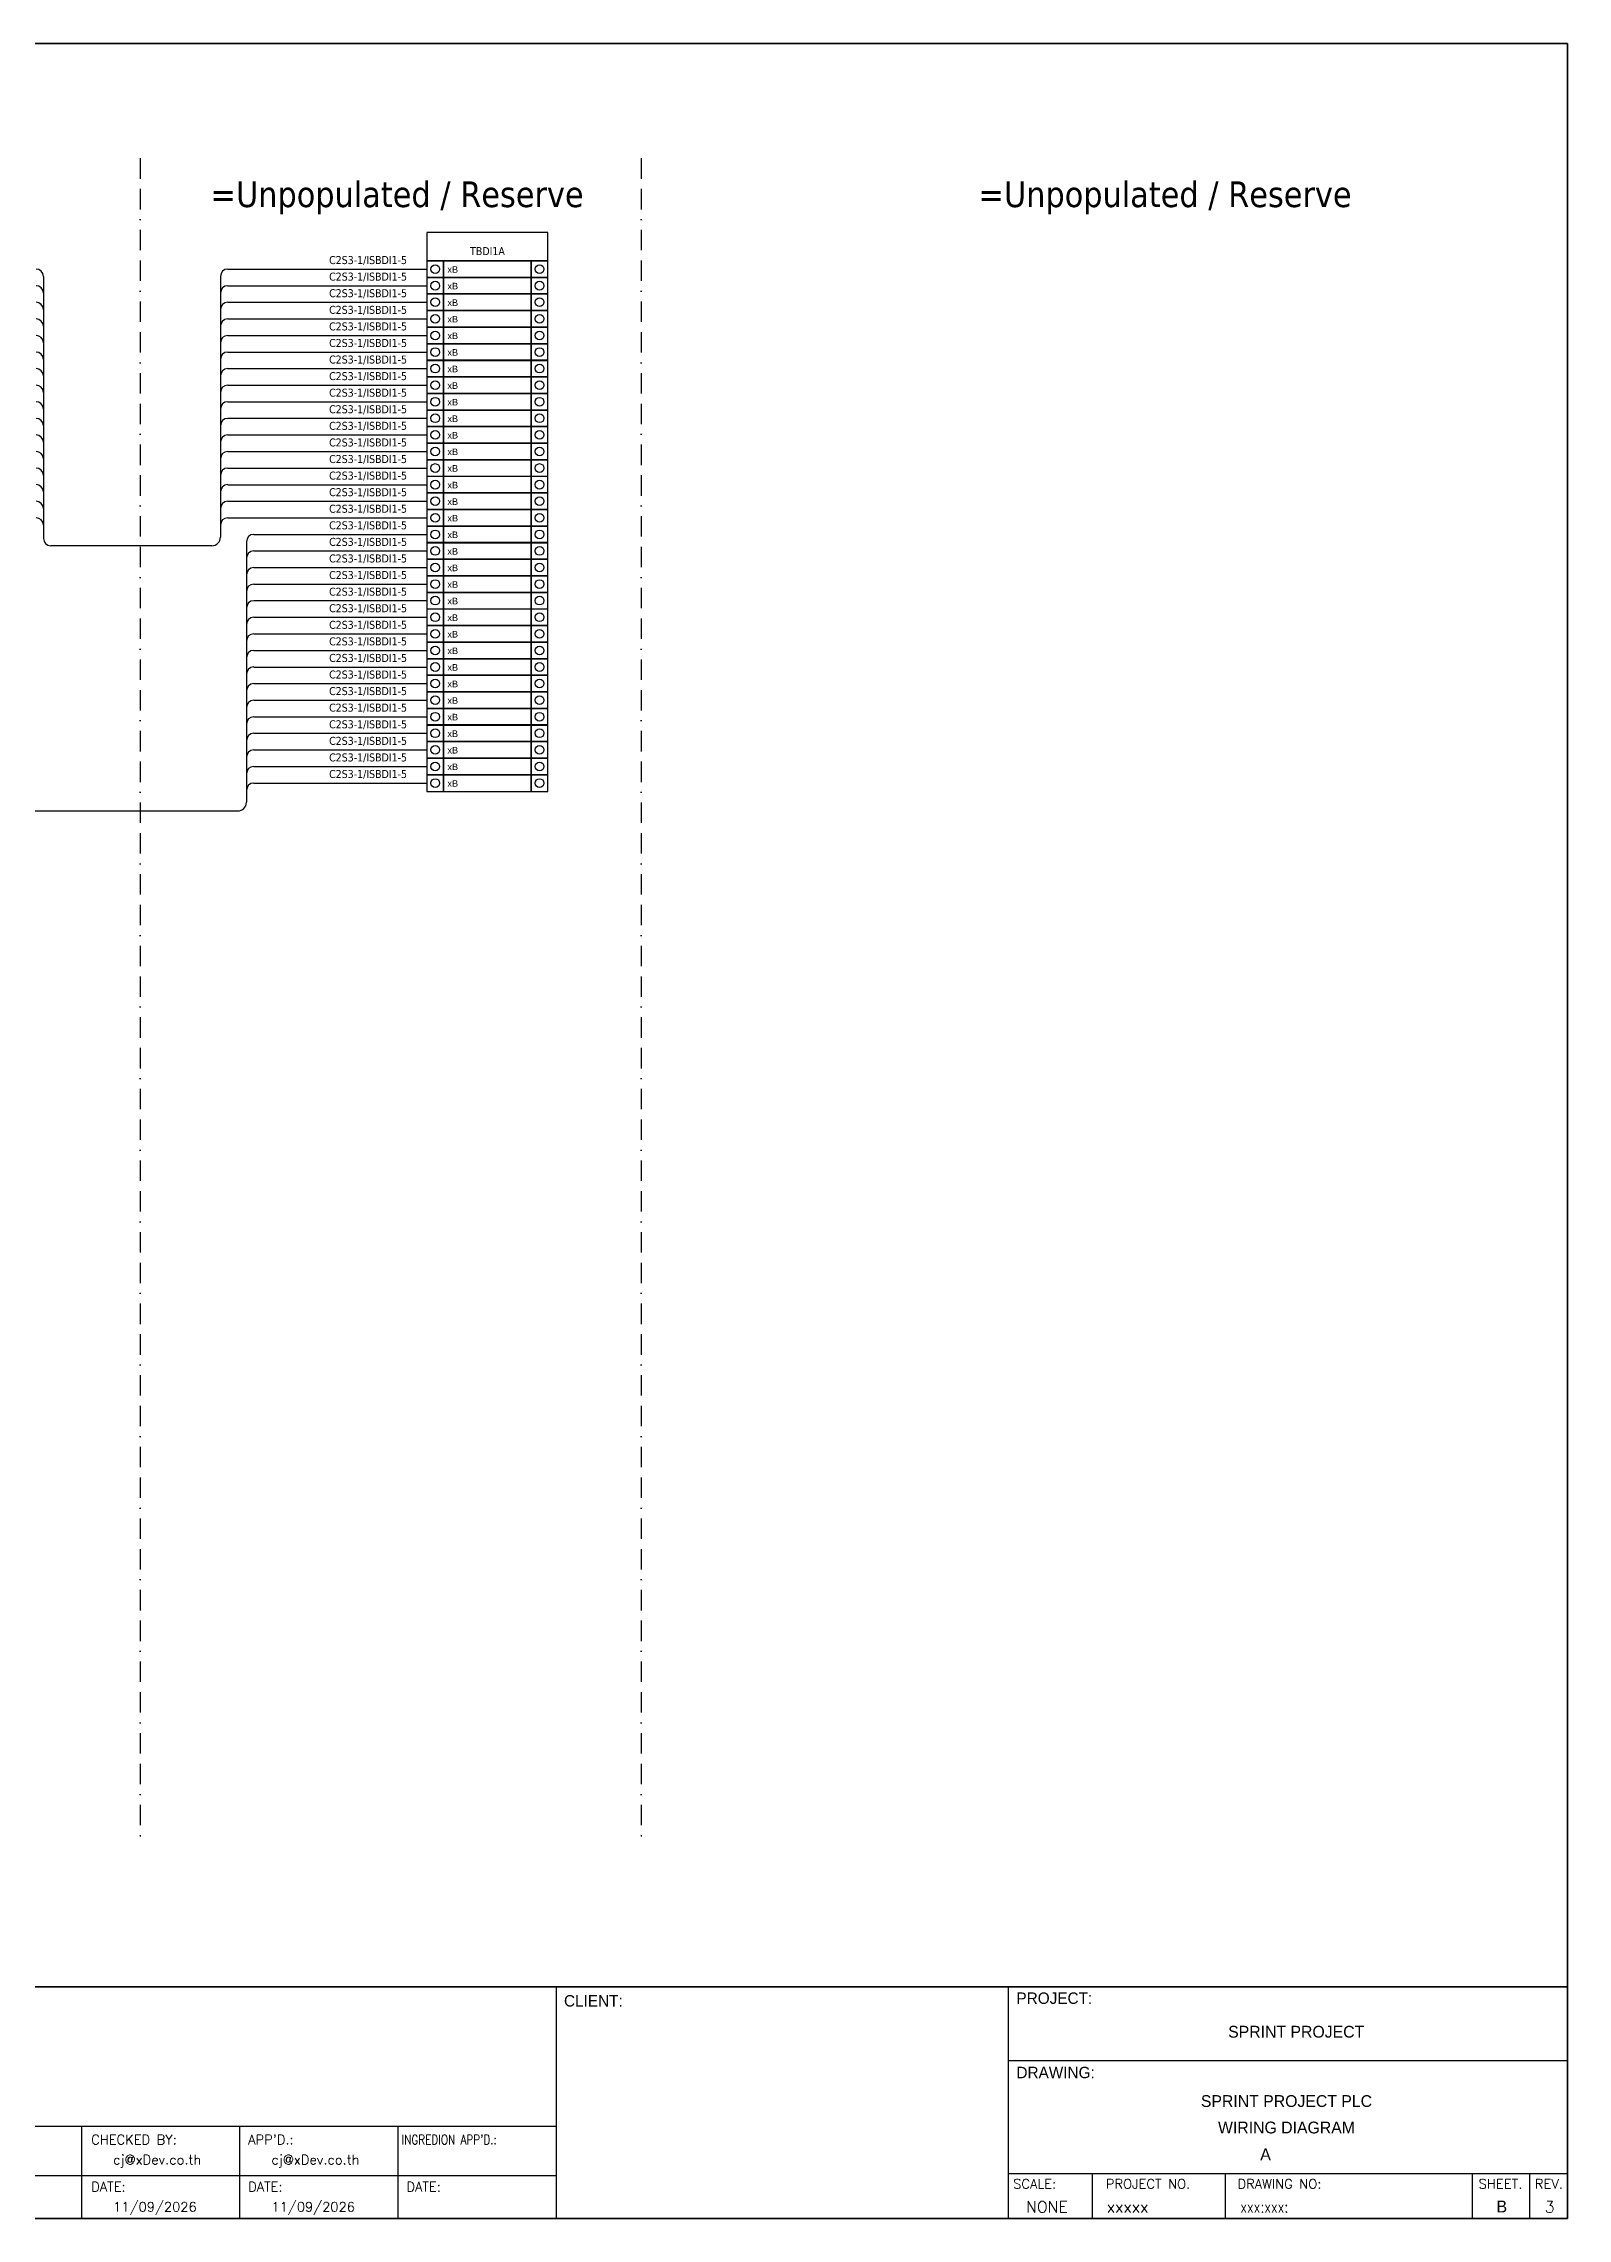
# Model space of a CAD drawing. Header units: millimetres. Extents: x 0 to 66793, y 0 to 2820.
# Drawn here: x 60704 to 62600, y 0 to 2704 of the extents above; entities that cross this region are included whole.
import ezdxf
from ezdxf.enums import TextEntityAlignment as Align

# ---------------------------------------------------------------- set-up
doc = ezdxf.new("R2010")
doc.units = ezdxf.units.MM
doc.linetypes.add('BORDERX2', pattern=[88.9, 25.4, -12.7, 25.4, -12.7, 0, -12.7])
for name, color, linetype in [('GT_1', 9, 'Continuous'), ('HELPPOINT', 7, 'Continuous'), ('MEMBER', 7, 'Continuous'), ('x01001-FrameArea', 2, 'BORDERX2')]:
    doc.layers.add(name, color=color, linetype=linetype)
doc.layers.add('IE-WIRE', color=7, linetype='Continuous', lineweight=25)
doc.styles.add('HTX11', font='O8111901')
doc.styles.add('ROMANS', font='romans.shx', dxfattribs={"width": 0.85, "height": 25})
doc.styles.get("Standard").update_dxf_attribs({"font": 'arial.ttf'})
doc.styles.add('Tahoma', font='')
doc.styles.get('Tahoma').set_extended_font_data('Tahoma')

# ---------------------------------------------------------------- blocks, each defined once
blk = doc.blocks.new('xTermSingleLayer12')
at = {"color": 7, "ltscale": 25.4}
for points in [[(0, -537), (537, -537), (537, 0), (0, 0)], [(537, -537), (3378, -537), (3378, 0), (537, 0)], [(3378, -537), (3915, -537), (3915, 0), (3378, 0)]]:
    blk.add_lwpolyline(points, close=True, dxfattribs=at)
for centre in [(268, -268), (3647, -268)]:
    blk.add_circle(centre, 141, dxfattribs=at)
blk.add_attdef('TERMINAL_B', (661, -387), '', height=212)

msp = doc.modelspace()

# ---------------------------------------------------------------- linework, layer by layer
at = {"color": 4}
for p, q in [((62008.5, 56.1), (62008.5, 0)), ((62173.8, 56.1), (62173.8, 0))]:
    msp.add_line(p, q, dxfattribs=at)
at = {"color": 4, "ltscale": 0.5}
for p, q in [((62480.9, 56.1), (62480.9, 0)), ((62480.9, 56.1), (62480.9, 0)), ((62552.1, 56.1), (62552.1, 0)), ((62552.1, 56.1), (62552.1, 0))]:
    msp.add_line(p, q, dxfattribs=at)
at = {"color": 4, "ltscale": 25.4}
msp.add_lwpolyline([(61181.1, 2434), (61331.4, 2434), (61331.4, 2469.2), (61181.1, 2469.2)], close=True, dxfattribs=at)
at = {"layer": 'GT_1', "color": 4}
for p, q in [((61342, 0), (61342, 288.2)), ((61904.3, 0), (61904.3, 288.2)), ((61904.3, 0), (61904.3, 288.2)), ((61904.3, 0), (61904.3, 288.2)), ((61342, 114.3), (60555, 114.3)), ((60751.8, 0), (60751.8, 114.3)), ((60948.5, 0), (60948.5, 114.3)), ((61145.3, 0), (61145.3, 114.3)), ((61904.3, 56.1), (62599.5, 56.1)), ((61342, 52.9), (60555, 52.9))]:
    msp.add_line(p, q, dxfattribs=at)
at = {"layer": 'HELPPOINT', "color": 4, "lineweight": 35}
for p, q in [((58706.2, 2704.2), (62599.5, 2704.2)), ((58706.2, 2704.2), (62599.5, 2704.2)), ((62599.5, 2704.2), (62599.5, 0)), ((62599.5, 2704.2), (62599.5, 0)), ((62599.5, 0), (58706.2, 0)), ((62599.5, 0), (58706.2, 0))]:
    msp.add_line(p, q, dxfattribs=at)
at = {"layer": 'HELPPOINT', "color": 4}
for p, q in [((61904.3, 196.6), (62599.5, 196.6)), ((61904.3, 196.6), (62599.5, 196.6)), ((61904.3, 56.1), (62599.5, 56.1))]:
    msp.add_line(p, q, dxfattribs=at)
at = {"layer": 'IE-WIRE', "color": 4, "ltscale": 25.4}
for p, q in [((60704.1, 2414.6), (60704.1, 2088.8)), ((60924.2, 2414.6), (60924.2, 2090.6)), ((60933.4, 2423.7), (61181.1, 2423.7)), ((60933.4, 2423.7), (61181.1, 2423.7)), ((60933.4, 2403.1), (61181.1, 2403.1)), ((60933.4, 2403.1), (61181.1, 2403.1)), ((60933.4, 2382.5), (61181.1, 2382.5)), ((60933.4, 2382.5), (61181.1, 2382.5)), ((60933.4, 2361.9), (61181.1, 2361.9)), ((60933.4, 2361.9), (61181.1, 2361.9)), ((60933.4, 2341.2), (61181.1, 2341.2)), ((60933.4, 2341.2), (61181.1, 2341.2)), ((60933.4, 2320.6), (61181.1, 2320.6)), ((60933.4, 2320.6), (61181.1, 2320.6)), ((60933.4, 2300), (61181.1, 2300)), ((60933.4, 2300), (61181.1, 2300)), ((60933.4, 2279.4), (61181.1, 2279.4)), ((60933.4, 2279.4), (61181.1, 2279.4)), ((60933.4, 2258.8), (61181.1, 2258.8)), ((60933.4, 2258.8), (61181.1, 2258.8)), ((60933.4, 2238.2), (61181.1, 2238.2)), ((60933.4, 2238.2), (61181.1, 2238.2)), ((60933.4, 2217.6), (61181.1, 2217.6)), ((60933.4, 2217.6), (61181.1, 2217.6)), ((60933.4, 2197), (61181.1, 2197)), ((60933.4, 2197), (61181.1, 2197)), ((60933.4, 2176.3), (61181.1, 2176.3)), ((60933.4, 2176.3), (61181.1, 2176.3)), ((60933.4, 2155.7), (61181.1, 2155.7)), ((60933.4, 2155.7), (61181.1, 2155.7)), ((60933.4, 2135.1), (61181.1, 2135.1)), ((60933.4, 2135.1), (61181.1, 2135.1)), ((60933.4, 2114.5), (61181.1, 2114.5)), ((60933.4, 2114.5), (61181.1, 2114.5)), ((60956.6, 2084.8), (60956.6, 1760.8)), ((60965.7, 2093.9), (61181.1, 2093.9)), ((60965.7, 2093.9), (61181.1, 2093.9)), ((60965.7, 2073.3), (61181.1, 2073.3)), ((60965.7, 2073.3), (61181.1, 2073.3)), ((60965.7, 2052.7), (61181.1, 2052.7)), ((60965.7, 2052.7), (61181.1, 2052.7)), ((60965.7, 2032.1), (61181.1, 2032.1)), ((60965.7, 2032.1), (61181.1, 2032.1)), ((60965.7, 2011.5), (61181.1, 2011.5)), ((60965.7, 2011.5), (61181.1, 2011.5)), ((60965.7, 1990.8), (61181.1, 1990.8)), ((60965.7, 1990.8), (61181.1, 1990.8)), ((60965.7, 1970.2), (61181.1, 1970.2)), ((60965.7, 1970.2), (61181.1, 1970.2)), ((60965.7, 1949.6), (61181.1, 1949.6)), ((60965.7, 1949.6), (61181.1, 1949.6)), ((60965.7, 1929), (61181.1, 1929)), ((60965.7, 1929), (61181.1, 1929)), ((60965.7, 1908.4), (61181.1, 1908.4)), ((60965.7, 1908.4), (61181.1, 1908.4)), ((60965.7, 1887.8), (61181.1, 1887.8)), ((60965.7, 1887.8), (61181.1, 1887.8)), ((60965.7, 1867.2), (61181.1, 1867.2)), ((60965.7, 1867.2), (61181.1, 1867.2)), ((60965.7, 1846.6), (61181.1, 1846.6)), ((60965.7, 1846.6), (61181.1, 1846.6)), ((60965.7, 1825.9), (61181.1, 1825.9)), ((60965.7, 1825.9), (61181.1, 1825.9)), ((60965.7, 1805.3), (61181.1, 1805.3)), ((60965.7, 1805.3), (61181.1, 1805.3)), ((60965.7, 1784.7), (61181.1, 1784.7)), ((60965.7, 1784.7), (61181.1, 1784.7))]:
    msp.add_line(p, q, dxfattribs=at)
at = {"layer": 'IE-WIRE', "color": 4}
for p, q in [((60713.1, 2079.9), (60913.5, 2079.9)), ((60680, 1750.1), (60945.8, 1750.1))]:
    msp.add_line(p, q, dxfattribs=at)
at = {"layer": 'IE-WIRE', "color": 4, "ltscale": 25.4}
for centre, radius, start, end in [((60695, 2414.6), 9.14, 0, 90), ((60933.4, 2414.6), 9.14, 90, 180), ((60695, 2393.9), 9.14, 0, 90), ((60695, 2373.3), 9.14, 0, 90), ((60933.4, 2393.9), 9.14, 90, 180), ((60933.4, 2373.3), 9.14, 90, 180), ((60695, 2352.7), 9.14, 0, 90), ((60933.4, 2352.7), 9.14, 90, 180), ((60695, 2332.1), 9.14, 0, 90), ((60933.4, 2332.1), 9.14, 90, 180), ((60695, 2311.5), 9.14, 0, 90), ((60695, 2290.9), 9.14, 0, 90), ((60933.4, 2311.5), 9.14, 90, 180), ((60933.4, 2290.9), 9.14, 90, 180), ((60695, 2270.3), 9.14, 0, 90), ((60933.4, 2270.3), 9.14, 90, 180), ((60695, 2249.7), 9.14, 0, 90), ((60933.4, 2249.7), 9.14, 90, 180), ((60695, 2229), 9.14, 0, 90), ((60695, 2208.4), 9.14, 0, 90), ((60933.4, 2229), 9.14, 90, 180), ((60933.4, 2208.4), 9.14, 90, 180), ((60695, 2187.8), 9.14, 0, 90), ((60933.4, 2187.8), 9.14, 90, 180), ((60695, 2167.2), 9.14, 0, 90), ((60933.4, 2167.2), 9.14, 90, 180), ((60695, 2146.6), 9.14, 0, 90), ((60933.4, 2146.6), 9.14, 90, 180), ((60695, 2126), 9.14, 0, 90), ((60695, 2105.4), 9.14, 0, 90), ((60933.4, 2126), 9.14, 90, 180), ((60933.4, 2105.4), 9.14, 90, 180), ((60913.5, 2090.6), 10.8, 270, 0), ((60965.7, 2084.8), 9.14, 90, 180), ((60965.7, 2064.2), 9.14, 90, 180), ((60965.7, 2043.5), 9.14, 90, 180), ((60965.7, 2022.9), 9.14, 90, 180), ((60965.7, 2002.3), 9.14, 90, 180), ((60965.7, 1981.7), 9.14, 90, 180), ((60965.7, 1961.1), 9.14, 90, 180), ((60965.7, 1940.5), 9.14, 90, 180), ((60965.7, 1919.9), 9.14, 90, 180), ((60965.7, 1899.3), 9.14, 90, 180), ((60965.7, 1878.6), 9.14, 90, 180), ((60965.7, 1858), 9.14, 90, 180), ((60965.7, 1837.4), 9.14, 90, 180), ((60965.7, 1816.8), 9.14, 90, 180), ((60965.7, 1796.2), 9.14, 90, 180), ((60945.8, 1760.8), 10.8, 270, 0), ((60965.7, 1775.6), 9.14, 90, 180)]:
    msp.add_arc(centre, radius, start, end, dxfattribs=at)
at = {"layer": 'IE-WIRE', "color": 4}
msp.add_arc((60713.1, 2088.8), 8.96, 180, 270, dxfattribs=at)
at = {"layer": 'MEMBER', "color": 4, "lineweight": 35}
msp.add_line((58706.2, 288.2), (62599.5, 288.2), dxfattribs=at)
msp.add_line((58706.2, 288.2), (62599.5, 288.2), dxfattribs=at)
at = {"layer": 'MEMBER', "color": 4}
for p, q in [((61904.3, 196.6), (62599.5, 196.6)), ((61904.3, 196.6), (62599.5, 196.6)), ((61904.3, 56.1), (62599.5, 56.1)), ((61904.3, 56.1), (62599.5, 56.1))]:
    msp.add_line(p, q, dxfattribs=at)
at = {"layer": 'x01001-FrameArea'}
for p, q in [((60824.4, 2561.5), (60824.4, 475)), ((61447.5, 2561.5), (61447.5, 475))]:
    msp.add_line(p, q, dxfattribs=at)

# ---------------------------------------------------------------- block references
at = {"xscale": 0.0384, "yscale": 0.0384, "zscale": 0.0384}
for p in [(61181.1, 2434), (61181.1, 2413.4), (61181.1, 2392.8), (61181.1, 2372.2), (61181.1, 2351.5), (61181.1, 2330.9), (61181.1, 2310.3), (61181.1, 2289.7), (61181.1, 2269.1), (61181.1, 2248.5), (61181.1, 2227.9), (61181.1, 2207.3), (61181.1, 2186.7), (61181.1, 2166), (61181.1, 2145.4), (61181.1, 2124.8), (61181.1, 2104.2), (61181.1, 2083.6), (61181.1, 2063), (61181.1, 2042.4), (61181.1, 2021.8), (61181.1, 2001.1), (61181.1, 1980.5), (61181.1, 1959.9), (61181.1, 1939.3), (61181.1, 1918.7), (61181.1, 1898.1), (61181.1, 1877.5), (61181.1, 1856.9), (61181.1, 1836.3), (61181.1, 1815.6), (61181.1, 1795)]:
    msp.add_blockref('xTermSingleLayer12', p, dxfattribs=at).add_auto_attribs({'TERMINAL_B': 'xB'})

# ---------------------------------------------------------------- texts
at = {"color": 2, "style": 'Tahoma'}
for p in [(61143.9, 2516.8), (62099, 2516.8)]:
    msp.add_text('=Unpopulated / Reserve', height=32, dxfattribs=at).set_placement(p, align=Align.MIDDLE_CENTER)
at = {"color": 4, "style": 'Tahoma'}
for p in [(61059.4, 2430), (61059.4, 2409.4), (61059.4, 2388.8), (61059.4, 2368.1), (61059.4, 2347.5), (61059.4, 2326.9), (61059.4, 2306.3), (61059.4, 2285.7), (61059.4, 2265.1), (61059.4, 2244.5), (61059.4, 2223.9), (61059.4, 2203.2), (61059.4, 2182.6), (61059.4, 2162), (61059.4, 2141.4), (61059.4, 2120.8), (61059.4, 2100.2), (61059.4, 2079.6), (61059.4, 2059), (61059.4, 2038.4), (61059.4, 2017.7), (61059.4, 1997.1), (61059.4, 1976.5), (61059.4, 1955.9), (61059.4, 1935.3), (61059.4, 1914.7), (61059.4, 1894.1), (61059.4, 1873.5), (61059.4, 1852.8), (61059.4, 1832.2), (61059.4, 1811.6), (61059.4, 1791)]:
    msp.add_text('C2S3-1/ISBDI1-5', height=9.949, dxfattribs=at).set_placement(p)
msp.add_text('TBDI1A', height=9.95, dxfattribs=at).set_placement((61256.3, 2446.1), align=Align.MIDDLE_CENTER)
at = {"color": 4, "ltscale": 100, "style": 'HTX11'}
for s, p in [('SPRINT PROJECT', (62262.1, 232.2)), ('SPRINT PROJECT PLC', (62250, 146)), ('WIRING DIAGRAM', (62250, 113.1))]:
    msp.add_text(s, height=14.693, dxfattribs=at).set_placement(p, align=Align.MIDDLE_CENTER)
at = {"style": 'HTX11'}
for tag, text, height, p in [('A', 'A', 14.8, (62224, 79.8)), ('B', 'CHASSIS C4 SLOT 11', 14.821, (62517.8, 14.9))]:
    msp.add_attdef(tag, text=text, height=height, dxfattribs=at).set_placement(p, align=Align.MIDDLE_CENTER)
at = {"layer": 'GT_1', "color": 4, "style": 'HTX11'}
for s, p in [('CLIENT:', (61351.5, 263.5)), ('PROJECT:', (61914.2, 266.8)), ('DRAWING:', (61914.2, 174.4))]:
    msp.add_text(s, height=14.25, dxfattribs=at).set_placement(p)
at = {"layer": 'MEMBER', "color": 4, "ltscale": 0.8, "style": 'ROMANS'}
for s, height, p in [('CHECKED BY:', 11.875, (60763.5, 92.1)), ("APP'D.:", 11.88, (60958.7, 92.1)), ('cj@xDev.co.th', 11.875, (60790.8, 67.2)), ('cj@xDev.co.th', 11.875, (60987.6, 67.2)), ('DATE:', 11.88, (60763.5, 33.6)), ('DATE:', 11.88, (60958.7, 33.6)), ('DATE:', 11.88, (61155.5, 33.6)), ('SCALE:', 11.88, (61910.2, 37.1)), ('PROJECT NO.', 11.875, (62025.4, 37.1)), ('DRAWING NO:', 11.875, (62189.1, 37.1)), ('SHEET.', 12, (62488.9, 37.1)), ('REV.', 12, (62558.8, 37.1)), ('11/09/2026', 11.88, (60790.8, 8.5)), ('11/09/2026', 11.88, (60987.6, 8.5)), ('NONE', 14.23, (61926.2, 7.3)), ('xxxxx', 14.23, (62026.6, 7.3))]:
    msp.add_text(s, height=height, dxfattribs=at).set_placement(p)
at = {"layer": 'MEMBER', "color": 4, "ltscale": 0.8, "style": 'ROMANS', "width": 0.8}
for s, height, p in [("INGREDION APP'D.:", 11.875, (61149.5, 92.1)), ('xxx:xxx:', 14.23, (62192.8, 7.3))]:
    msp.add_text(s, height=height, dxfattribs=at).set_placement(p)
at = {"layer": 'MEMBER', "color": 4, "ltscale": 0.8, "style": 'ROMANS'}
msp.add_text('3', height=14.2, dxfattribs=at).set_placement((62577.4, 7.3), align=Align.CENTER)

doc.saveas('drawing.dxf')
